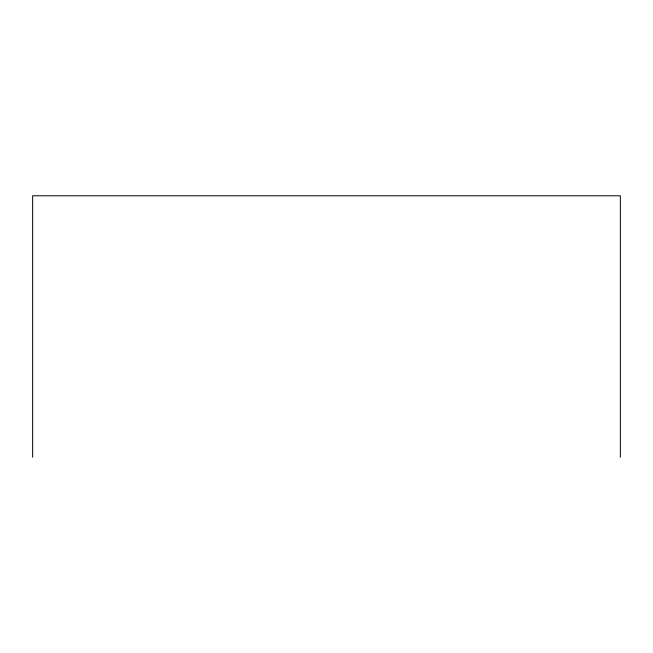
<?xml version="1.0" encoding="UTF-8"?>
<svg xmlns="http://www.w3.org/2000/svg" width="653" height="653" viewBox="0 0 653 653"><rect width="100%" height="100%" fill="white"/><g stroke="black" fill="none" stroke-linecap="round" stroke-linejoin="round"><path stroke-width="0.98" d="M620.35 457.222L620.35 195.778L32.65 195.778L32.65 457.222"/></g></svg>
